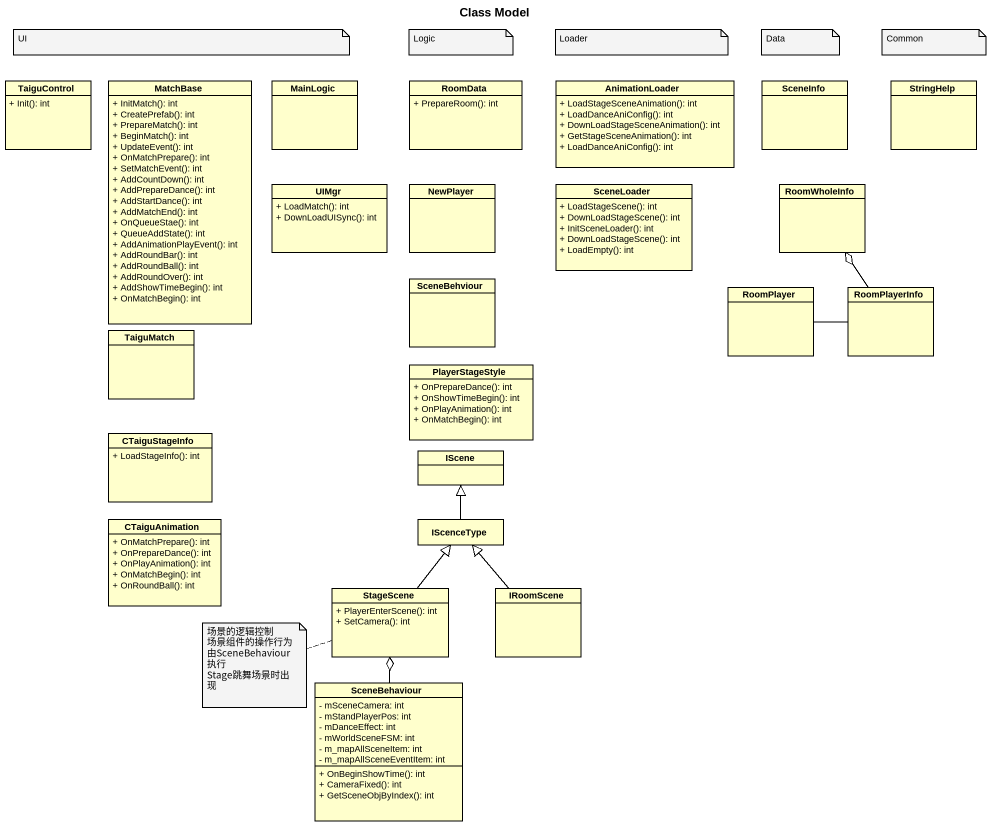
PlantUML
@startuml
title Class Model
hide circle
hide empty members
skinparam classAttributeIconSize 0
class TaiguControl {
  + Init(): int
}
class MatchBase {
  + InitMatch(): int
  + CreatePrefab(): int
  + PrepareMatch(): int
  + BeginMatch(): int
  + UpdateEvent(): int
  + OnMatchPrepare(): int
  + SetMatchEvent(): int
  + AddCountDown(): int
  + AddPrepareDance(): int
  + AddStartDance(): int
  + AddMatchEnd(): int
  + OnQueueStae(): int
  + QueueAddState(): int
  + AddAnimationPlayEvent(): int
  + AddRoundBar(): int
  + AddRoundBall(): int
  + AddRoundOver(): int
  + AddShowTimeBegin(): int
  + OnMatchBegin(): int
}
class MainLogic
class RoomData {
  + PrepareRoom(): int
}
class AnimationLoader {
  + LoadStageSceneAnimation(): int
  + LoadDanceAniConfig(): int
  + DownLoadStageSceneAnimation(): int
  + GetStageSceneAnimation(): int
  + LoadDanceAniConfig(): int
}
class SceneInfo
class StringHelp
class UIMgr {
  + LoadMatch(): int
  + DownLoadUISync(): int
}
class NewPlayer
class SceneLoader {
  + LoadStageScene(): int
  + DownLoadStageScene(): int
  + InitSceneLoader(): int
  + DownLoadStageScene(): int
  + LoadEmpty(): int
}
class RoomWholeInfo
class SceneBehviour
class RoomPlayer
class RoomPlayerInfo
class TaiguMatch
class PlayerStageStyle {
  + OnPrepareDance(): int
  + OnShowTimeBegin(): int
  + OnPlayAnimation(): int
  + OnMatchBegin(): int
}
class CTaiguStageInfo {
  + LoadStageInfo(): int
}
class IScene
class CTaiguAnimation {
  + OnMatchPrepare(): int
  + OnPrepareDance(): int
  + OnPlayAnimation(): int
  + OnMatchBegin(): int
  + OnRoundBall(): int
}
class IScenceType
class StageScene {
  + PlayerEnterScene(): int
  + SetCamera(): int
}
class IRoomScene
class SceneBehaviour {
  - mSceneCamera: int
  - mStandPlayerPos: int
  - mDanceEffect: int
  - mWorldSceneFSM: int
  - m_mapAllSceneItem: int
  - m_mapAllSceneEventItem: int
  + OnBeginShowTime(): int
  + CameraFixed(): int
  + GetSceneObjByIndex(): int
}
RoomPlayer -right- RoomPlayerInfo
RoomPlayerInfo -up-o RoomWholeInfo
IScenceType -up-|> IScene
StageScene -up-|> IScenceType
IRoomScene -up-|> IScenceType
SceneBehaviour -up-o StageScene
note as N1
  UI
end note
note as N2
  Logic
end note
note as N3
  Loader
end note
note as N4
  Data
end note
note as N5
  Common
end note
note left of StageScene
  场景的逻辑控制
  场景组件的操作行为由SceneBehaviour执行
  Stage跳舞场景时出现
end note
@enduml
